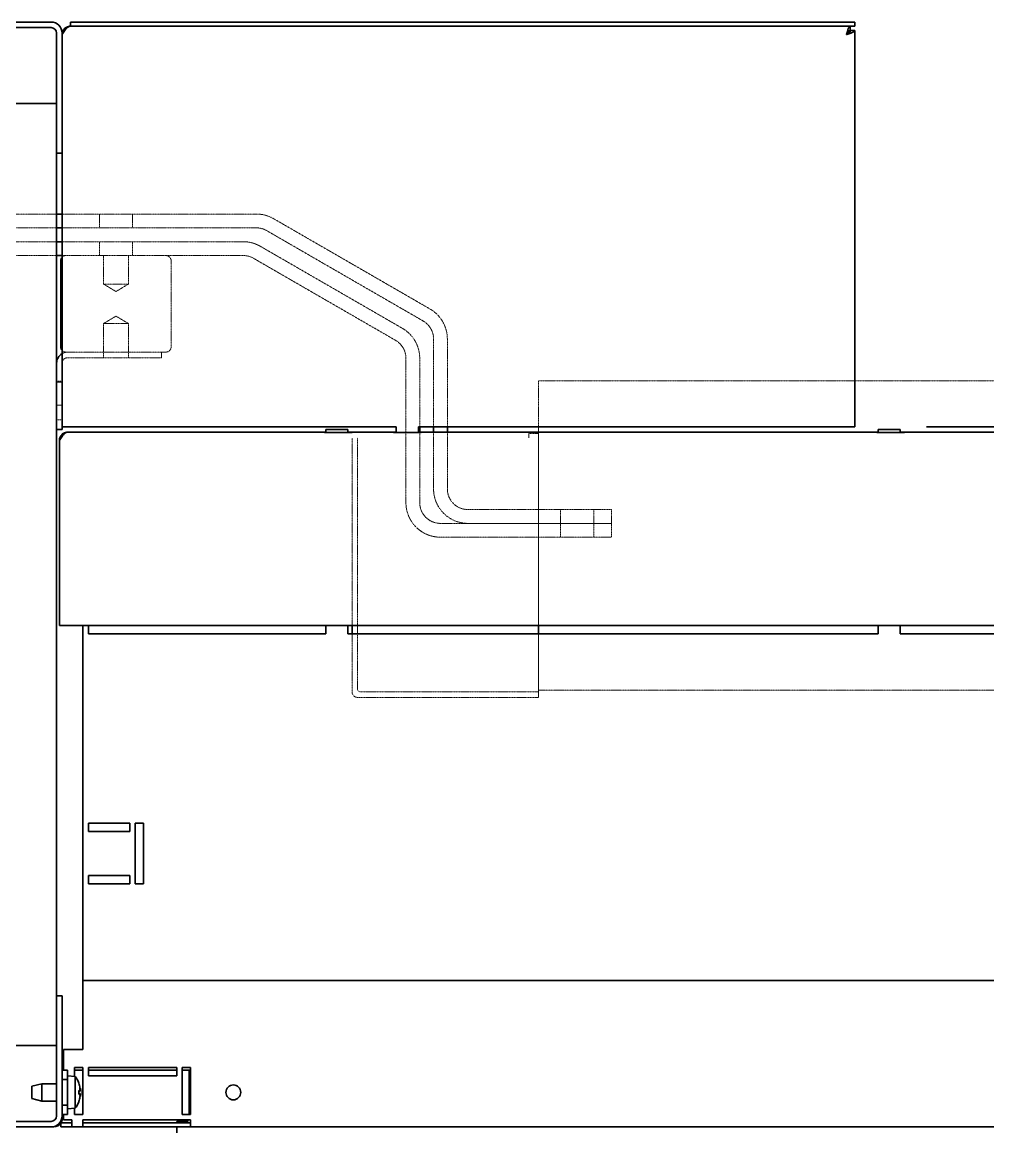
# Model space of a CAD drawing. Header units: millimetres. Extents: x -116965 to 323937, y 291661 to 566926.
# Drawn here: x -18355.2 to -18005.5, y 324983.4 to 325383.4 of the extents above; entities that cross this region are included whole.
import ezdxf

# ---------------------------------------------------------------- set-up
doc = ezdxf.new("R2010")
doc.units = ezdxf.units.MM
doc.linetypes.add('DASHED', pattern=[0.75, 0.5, -0.25])
doc.layers.add('Hidden Edges(Schneider)', color=7, linetype='DASHED', lineweight=18)
doc.layers.add('Visible Edges(Schneider)', color=7, linetype='Continuous', lineweight=35)

msp = doc.modelspace()

# ---------------------------------------------------------------- linework, layer by layer
at = {"layer": 'Hidden Edges(Schneider)', "ltscale": 0.131234}
for p, q in [((-18362.729567, 325313.919202), (-18342.729567, 325313.919202)), ((-18342.729567, 325308.919202), (-18362.729567, 325308.919202)), ((-18362.729567, 325303.919202), (-18342.729567, 325303.919202)), ((-18342.729567, 325298.919202), (-18362.729567, 325298.919202))]:
    msp.add_line(p, q, dxfattribs=at)
at = {"layer": 'Hidden Edges(Schneider)', "ltscale": 0.131857}
for p, q in [((-18340.729567, 325313.919202), (-18270.396862, 325313.919202)), ((-18270.396862, 325308.919202), (-18340.729567, 325308.919202))]:
    msp.add_line(p, q, dxfattribs=at)
at = {"layer": 'Hidden Edges(Schneider)', "ltscale": 0.025733}
for p, q in [((-18327.229567, 325308.919202), (-18327.229567, 325313.919202)), ((-18315.229567, 325308.919202), (-18315.229567, 325313.919202)), ((-18327.229567, 325298.919202), (-18327.229567, 325303.919202)), ((-18315.229567, 325298.919202), (-18315.229567, 325303.919202)), ((-18160.229567, 325206.919202), (-18160.229567, 325201.919202)), ((-18148.229567, 325206.919202), (-18148.229567, 325201.919202)), ((-18141.729567, 325206.919202), (-18141.729567, 325201.919202)), ((-18160.229567, 325201.919202), (-18160.229567, 325196.919202)), ((-18148.229567, 325201.919202), (-18148.229567, 325196.919202)), ((-18141.729567, 325201.919202), (-18141.729567, 325196.919202))]:
    msp.add_line(p, q, dxfattribs=at)
at = {"layer": 'Hidden Edges(Schneider)', "ltscale": 0.143118}
for p, q in [((-18264.146862, 325312.244519), (-18207.479567, 325279.527641)), ((-18209.979567, 325275.197514), (-18266.646862, 325307.914392))]:
    msp.add_line(p, q, dxfattribs=at)
at = {"layer": 'Hidden Edges(Schneider)', "ltscale": 0.143326}
msp.add_line((-18340.729567, 325303.919202), (-18275.20071, 325303.919202), dxfattribs=at)
at = {"layer": 'Hidden Edges(Schneider)', "ltscale": 0.129995}
for p, q in [((-18268.95071, 325302.244519), (-18217.479567, 325272.527641)), ((-18219.979567, 325268.197514), (-18271.45071, 325297.914392))]:
    msp.add_line(p, q, dxfattribs=at)
at = {"layer": 'Hidden Edges(Schneider)', "ltscale": 0.049242}
msp.add_line((-18331.179441, 325298.919202), (-18340.729567, 325298.919202), dxfattribs=at)
at = {"layer": 'Hidden Edges(Schneider)', "ltscale": 0.138351}
msp.add_line((-18331.179441, 325298.919202), (-18311.279692, 325298.919202), dxfattribs=at)
at = {"layer": 'Hidden Edges(Schneider)', "ltscale": 0.053365}
for p, q in [((-18325.729567, 325288.571202), (-18325.729567, 325298.919202)), ((-18316.729567, 325288.571202), (-18316.729567, 325298.919202)), ((-18325.729567, 325274.267202), (-18325.729567, 325263.919202)), ((-18316.729567, 325274.267202), (-18316.729567, 325263.919202))]:
    msp.add_line(p, q, dxfattribs=at)
at = {"layer": 'Hidden Edges(Schneider)', "ltscale": 0.157826}
msp.add_line((-18275.20071, 325298.919202), (-18311.279692, 325298.919202), dxfattribs=at)
at = {"layer": 'Hidden Edges(Schneider)', "ltscale": 0.135608}
for p, q in [((-18301.229567, 325265.919202), (-18301.229567, 325296.919202)), ((-18203.729567, 325201.919202), (-18141.729567, 325201.919202)), ((-18141.729567, 325196.919202), (-18203.729567, 325196.919202))]:
    msp.add_line(p, q, dxfattribs=at)
at = {"layer": 'Hidden Edges(Schneider)', "ltscale": 0.072942}
for p, q in [((-18316.729567, 325288.571202), (-18325.729567, 325288.571202)), ((-18325.729567, 325274.267202), (-18316.729567, 325274.267202))]:
    msp.add_line(p, q, dxfattribs=at)
at = {"layer": 'Hidden Edges(Schneider)', "ltscale": 0.027024}
for p, q in [((-18321.229567, 325285.867329), (-18325.729567, 325288.571202)), ((-18321.229567, 325285.867329), (-18316.729567, 325288.571202)), ((-18321.229567, 325276.971075), (-18325.729567, 325274.267202)), ((-18321.229567, 325276.971075), (-18316.729567, 325274.267202))]:
    msp.add_line(p, q, dxfattribs=at)
at = {"layer": 'Hidden Edges(Schneider)', "ltscale": 0.139034}
for p, q in [((-18206.229567, 325236.919202), (-18206.229567, 325268.702323)), ((-18201.229567, 325268.702323), (-18201.229567, 325236.919202))]:
    msp.add_line(p, q, dxfattribs=at)
at = {"layer": 'Hidden Edges(Schneider)', "ltscale": 0.021871}
msp.add_line((-18338.729567, 325263.919202), (-18339.229567, 325263.919202), dxfattribs=at)
at = {"layer": 'Hidden Edges(Schneider)', "ltscale": 0.122485}
for p, q in [((-18338.729567, 325263.919202), (-18310.729567, 325263.919202)), ((-18310.729567, 325261.919202), (-18338.729567, 325261.919202))]:
    msp.add_line(p, q, dxfattribs=at)
at = {"layer": 'Hidden Edges(Schneider)', "ltscale": 0.010233}
for p, q in [((-18325.779567, 325263.919202), (-18325.779567, 325261.919202)), ((-18316.679567, 325263.919202), (-18316.679567, 325261.919202)), ((-18304.729567, 325261.919202), (-18304.729567, 325263.919202)), ((-18342.729567, 325253.419202), (-18340.729567, 325253.419202)), ((-18340.729567, 325253.069202), (-18342.729567, 325253.069202)), ((-18340.729567, 325244.769202), (-18342.729567, 325244.769202)), ((-18342.729567, 325239.419202), (-18340.729567, 325239.419202))]:
    msp.add_line(p, q, dxfattribs=at)
at = {"layer": 'Hidden Edges(Schneider)', "ltscale": 0.048595}
for p, q in [((-18310.729567, 325263.919202), (-18304.729567, 325263.919202)), ((-18304.729567, 325261.919202), (-18310.729567, 325261.919202))]:
    msp.add_line(p, q, dxfattribs=at)
at = {"layer": 'Hidden Edges(Schneider)', "ltscale": 0.038136}
msp.add_line((-18303.229567, 325263.919202), (-18304.729567, 325263.919202), dxfattribs=at)
at = {"layer": 'Hidden Edges(Schneider)', "ltscale": 0.137226}
msp.add_line((-18216.229567, 325209.419202), (-18216.229567, 325261.702323), dxfattribs=at)
at = {"layer": 'Hidden Edges(Schneider)', "ltscale": 0.162619}
msp.add_line((-18211.229567, 325261.702323), (-18211.229567, 325236.919202), dxfattribs=at)
at = {"layer": 'Hidden Edges(Schneider)', "ltscale": 0.138889}
for p, q in [((-18168.229567, 325253.481374), (-17914.229567, 325253.481374)), ((-17914.229567, 325141.481374), (-18168.229567, 325141.481374))]:
    msp.add_line(p, q, dxfattribs=at)
at = {"layer": 'Hidden Edges(Schneider)', "ltscale": 0.146982}
msp.add_line((-18168.229567, 325141.481374), (-18168.229567, 325253.481374), dxfattribs=at)
at = {"layer": 'Hidden Edges(Schneider)', "ltscale": 0.148438}
msp.add_line((-18235.729567, 325232.785227), (-18235.729567, 325164.919202), dxfattribs=at)
at = {"layer": 'Hidden Edges(Schneider)', "ltscale": 0.149278}
msp.add_line((-18233.729567, 325141.919202), (-18233.729567, 325232.919202), dxfattribs=at)
at = {"layer": 'Hidden Edges(Schneider)', "ltscale": 0.167323}
msp.add_line((-18211.229567, 325234.919202), (-18211.229567, 325209.419202), dxfattribs=at)
at = {"layer": 'Hidden Edges(Schneider)', "ltscale": 0.134514}
for p, q in [((-18206.229567, 325214.419202), (-18206.229567, 325234.919202)), ((-18201.229567, 325234.919202), (-18201.229567, 325214.419202))]:
    msp.add_line(p, q, dxfattribs=at)
at = {"layer": 'Hidden Edges(Schneider)', "ltscale": 0.00765}
msp.add_line((-18171.729567, 325234.419202), (-18171.729567, 325232.919202), dxfattribs=at)
at = {"layer": 'Hidden Edges(Schneider)', "ltscale": 0.017983}
msp.add_line((-18171.729567, 325234.419202), (-18168.229567, 325234.419202), dxfattribs=at)
at = {"layer": 'Hidden Edges(Schneider)', "ltscale": 0.152012}
msp.add_line((-18168.229567, 325164.919202), (-18168.229567, 325234.419202), dxfattribs=at)
at = {"layer": 'Hidden Edges(Schneider)', "ltscale": 0.136483}
for p, q in [((-18193.729567, 325206.919202), (-18141.729567, 325206.919202)), ((-18141.729567, 325201.919202), (-18193.729567, 325201.919202))]:
    msp.add_line(p, q, dxfattribs=at)
at = {"layer": 'Hidden Edges(Schneider)', "ltscale": 0.137795}
for p, q in [((-18235.729567, 325161.919202), (-18235.729567, 325140.919202)), ((-18168.229567, 325140.919202), (-18168.229567, 325161.919202))]:
    msp.add_line(p, q, dxfattribs=at)
at = {"layer": 'Hidden Edges(Schneider)', "ltscale": 0.141076}
msp.add_line((-18168.229567, 325140.919202), (-18232.729567, 325140.919202), dxfattribs=at)
at = {"layer": 'Hidden Edges(Schneider)', "ltscale": 0.016132}
msp.add_line((-18168.229567, 325140.919202), (-18168.229567, 325138.919202), dxfattribs=at)
at = {"layer": 'Hidden Edges(Schneider)', "ltscale": 0.143263}
msp.add_line((-18233.729567, 325138.919202), (-18168.229567, 325138.919202), dxfattribs=at)
at = {"layer": 'Hidden Edges(Schneider)', "ltscale": 0.033716}
for centre in [(-18270.396862, 325301.419202), (-18275.20071, 325291.419202)]:
    msp.add_arc(centre, 12.5, 60, 90, dxfattribs=at)
at = {"layer": 'Hidden Edges(Schneider)', "ltscale": 0.020189}
for centre in [(-18270.396862, 325301.419202), (-18275.20071, 325291.419202)]:
    msp.add_arc(centre, 7.5, 60, 90, dxfattribs=at)
at = {"layer": 'Hidden Edges(Schneider)', "ltscale": 0.008663}
for centre, start, end in [((-18339.229567, 325296.919202), 90, 138.59037789), ((-18339.229567, 325265.919202), 221.40962211, 270)]:
    msp.add_arc(centre, 2, start, end, dxfattribs=at)
at = {"layer": 'Hidden Edges(Schneider)', "ltscale": 0.016132}
for centre, start, end in [((-18303.229567, 325296.919202), 0, 90), ((-18303.229567, 325265.919202), 270, 0), ((-18338.729567, 325259.919202), 90, 180), ((-18233.729567, 325140.919202), 180, 270)]:
    msp.add_arc(centre, 2, start, end, dxfattribs=at)
at = {"layer": 'Hidden Edges(Schneider)', "ltscale": 0.067532}
for centre in [(-18213.729567, 325268.702323), (-18223.729567, 325261.702323)]:
    msp.add_arc(centre, 12.5, 0, 60, dxfattribs=at)
at = {"layer": 'Hidden Edges(Schneider)', "ltscale": 0.040479}
for centre in [(-18213.729567, 325268.702323), (-18223.729567, 325261.702323)]:
    msp.add_arc(centre, 7.5, 0, 60, dxfattribs=at)
at = {"layer": 'Hidden Edges(Schneider)', "ltscale": 0.010721}
msp.add_arc((-18338.729567, 325259.919202), 4, 90, 120, dxfattribs=at)
at = {"layer": 'Hidden Edges(Schneider)', "ltscale": 0.128838}
for centre in [(-18193.729567, 325214.419202), (-18203.729567, 325209.419202)]:
    msp.add_arc(centre, 12.5, 180, 270, dxfattribs=at)
at = {"layer": 'Hidden Edges(Schneider)', "ltscale": 0.060768}
for centre in [(-18193.729567, 325214.419202), (-18203.729567, 325209.419202)]:
    msp.add_arc(centre, 7.5, 180, 270, dxfattribs=at)
at = {"layer": 'Hidden Edges(Schneider)', "ltscale": 0.008016}
msp.add_arc((-18232.729567, 325141.919202), 1, 180, 270, dxfattribs=at)
at = {"layer": 'Visible Edges(Schneider)'}
for p, q in [((-18386.729567, 325383.419202), (-18344.729567, 325383.419202)), ((-18344.729567, 325381.419202), (-18386.729567, 325381.419202)), ((-18337.729567, 325383.419202), (-18337.729567, 325381.919202)), ((-18337.729567, 325383.419202), (-18053.729567, 325383.419202)), ((-18337.729567, 325381.919202), (-18053.729567, 325381.919202)), ((-18055.329558, 325380.419206), (-18055.329558, 325381.919202)), ((-18055.229567, 325380.319202), (-18053.729567, 325380.319202)), ((-18053.729567, 325383.419202), (-18053.729567, 325381.919202)), ((-18053.729567, 325236.919202), (-18053.729567, 325380.319202)), ((-18342.729567, 325335.919202), (-18342.729567, 325379.419202)), ((-18340.729567, 325379.419202), (-18340.729567, 325335.919202)), ((-18346.729567, 325353.919202), (-18362.729567, 325353.919202)), ((-18342.729567, 325353.919202), (-18346.729567, 325353.919202)), ((-18340.729567, 325335.919202), (-18342.729567, 325335.919202)), ((-18342.729567, 325335.919202), (-18342.729567, 325030.919202)), ((-18340.729567, 325335.919202), (-18340.729567, 325236.919202)), ((-18342.729567, 325313.919202), (-18340.729567, 325313.919202)), ((-18340.729567, 325308.919202), (-18342.729567, 325308.919202)), ((-18342.729567, 325303.919202), (-18340.729567, 325303.919202)), ((-18340.729567, 325298.919202), (-18342.729567, 325298.919202)), ((-18341.229567, 325265.919202), (-18341.229567, 325296.919202)), ((-18219.729567, 325236.919202), (-18340.729567, 325236.919202)), ((-18340.729567, 325236.919202), (-18340.729567, 325235.919202)), ((-18219.729567, 325234.877242), (-18219.729567, 325236.919202)), ((-18211.729567, 325236.919202), (-18211.729567, 325234.877242)), ((-18056.729567, 325236.919202), (-18211.729567, 325236.919202)), ((-18211.229567, 325236.919202), (-18211.229567, 325234.919202)), ((-18206.229567, 325234.919202), (-18206.229567, 325236.919202)), ((-18201.229567, 325236.919202), (-18201.229567, 325234.919202)), ((-18053.729567, 325236.919202), (-18056.729567, 325236.919202)), ((-18027.729567, 325236.919202), (-18024.729567, 325236.919202)), ((-18024.729567, 325236.919202), (-17869.729567, 325236.919202)), ((-18340.729567, 325235.919202), (-18342.729567, 325235.919202)), ((-18338.729567, 325234.919202), (-18245.729567, 325234.919202)), ((-18245.729567, 325234.919202), (-18245.229567, 325234.919202)), ((-18245.729567, 325234.919202), (-18245.729567, 325234.877242)), ((-18235.729567, 325234.877242), (-18245.729567, 325234.877242)), ((-18245.229567, 325235.919202), (-18237.229567, 325235.919202)), ((-18245.229567, 325234.877242), (-18245.229567, 325235.919202)), ((-18237.229567, 325235.919202), (-18237.229567, 325234.877242)), ((-18237.229567, 325234.919202), (-18235.729567, 325234.919202)), ((-18235.729567, 325234.919202), (-18220.729567, 325234.919202)), ((-18235.729567, 325234.877242), (-18235.729567, 325234.919202)), ((-18220.729567, 325234.919202), (-18219.729567, 325234.919202)), ((-18220.729567, 325234.919202), (-18220.729567, 325234.877242)), ((-18210.729567, 325234.877242), (-18220.729567, 325234.877242)), ((-18211.729567, 325234.919202), (-18210.729567, 325234.919202)), ((-18210.729567, 325234.919202), (-18045.729567, 325234.919202)), ((-18210.729567, 325234.877242), (-18210.729567, 325234.919202)), ((-18045.729567, 325234.919202), (-18045.229567, 325234.919202)), ((-18045.729567, 325234.919202), (-18045.729567, 325234.877242)), ((-18035.729567, 325234.877242), (-18045.729567, 325234.877242)), ((-18045.229567, 325235.919202), (-18037.229567, 325235.919202)), ((-18045.229567, 325234.877242), (-18045.229567, 325235.919202)), ((-18037.229567, 325235.919202), (-18037.229567, 325234.877242)), ((-18037.229567, 325234.919202), (-18035.729567, 325234.919202)), ((-18035.729567, 325234.919202), (-17870.729567, 325234.919202)), ((-18035.729567, 325234.877242), (-18035.729567, 325234.919202)), ((-18341.729567, 325231.919202), (-18341.729567, 325164.919202)), ((-17739.729567, 325164.919202), (-18341.729567, 325164.919202)), ((-18333.229567, 325164.919202), (-18333.229567, 325037.419202)), ((-18331.229567, 325161.919202), (-18331.229567, 325164.919202)), ((-18245.229567, 325164.919202), (-18245.229567, 325161.919202)), ((-18237.229567, 325161.919202), (-18237.229567, 325164.919202)), ((-18235.729567, 325164.919202), (-18235.729567, 325161.919202)), ((-18168.229567, 325161.919202), (-18168.229567, 325164.919202)), ((-18045.229567, 325164.919202), (-18045.229567, 325161.919202)), ((-18037.229567, 325161.919202), (-18037.229567, 325164.919202)), ((-18245.229567, 325161.919202), (-18331.229567, 325161.919202)), ((-18045.229567, 325161.919202), (-18237.229567, 325161.919202)), ((-17845.229567, 325161.919202), (-18037.229567, 325161.919202)), ((-18331.229567, 325093.419202), (-18316.229567, 325093.419202)), ((-18331.229567, 325090.419202), (-18331.229567, 325093.419202)), ((-18316.229567, 325093.419202), (-18316.229567, 325090.419202)), ((-18314.229567, 325093.419202), (-18311.229567, 325093.419202)), ((-18314.229567, 325071.419202), (-18314.229567, 325093.419202)), ((-18311.229567, 325093.419202), (-18311.229567, 325071.419202)), ((-18316.229567, 325090.419202), (-18331.229567, 325090.419202)), ((-18331.229567, 325074.419202), (-18316.229567, 325074.419202)), ((-18331.229567, 325071.419202), (-18331.229567, 325074.419202)), ((-18316.229567, 325074.419202), (-18316.229567, 325071.419202)), ((-18316.229567, 325071.419202), (-18331.229567, 325071.419202)), ((-18311.229567, 325071.419202), (-18314.229567, 325071.419202)), ((-18333.229567, 325037.419202), (-18333.229567, 325036.419202)), ((-18333.229567, 325033.919202), (-18333.229567, 325036.419202)), ((-17749.229567, 325036.419202), (-18333.229567, 325036.419202)), ((-18333.229567, 325033.919202), (-18333.229567, 325011.419202)), ((-18342.729567, 324987.419202), (-18342.729567, 325030.919202)), ((-18342.729567, 325030.919202), (-18340.729567, 325030.919202)), ((-18340.729567, 325030.919202), (-18340.729567, 324987.419202)), ((-18346.729567, 325012.919202), (-18362.729567, 325012.919202)), ((-18342.729567, 325012.919202), (-18346.729567, 325012.919202)), ((-18340.229567, 325011.419202), (-18337.729567, 325011.419202)), ((-18340.229567, 325011.419202), (-18340.229567, 325004.919202)), ((-18337.729567, 325011.419202), (-18333.229567, 325011.419202)), ((-18340.229567, 325003.919202), (-18340.229567, 325004.919202)), ((-18340.179056, 325004.919202), (-18340.229567, 325004.919202)), ((-18340.179056, 325004.919202), (-18340.179056, 325003.919202)), ((-18336.229567, 325004.919202), (-18333.229567, 325004.919202)), ((-18336.229567, 325001.70048), (-18336.229567, 325004.919202)), ((-18333.229567, 325004.919202), (-18333.229567, 324987.919202)), ((-18331.229567, 325001.919202), (-18331.229567, 325004.919202)), ((-18331.229567, 325004.919202), (-18299.229567, 325004.919202)), ((-18299.229567, 325004.919202), (-18299.229567, 325001.919202)), ((-18297.229567, 324987.919202), (-18297.229567, 325004.919202)), ((-18297.229567, 325004.919202), (-18294.229567, 325004.919202)), ((-18294.229567, 325004.919202), (-18294.229567, 324987.919202)), ((-18338.729567, 325003.919202), (-18340.729567, 325003.919202)), ((-18340.729567, 325000.582891), (-18338.729567, 325000.582891)), ((-18338.729567, 325003.919202), (-18338.729567, 325000.582891)), ((-18335.953015, 325001.676285), (-18338.729567, 325001.919202)), ((-18338.729567, 325000.582891), (-18338.729567, 324991.255512)), ((-18336.229567, 325003.919202), (-18333.229567, 325003.919202)), ((-18335.953015, 325001.676285), (-18335.953015, 324990.162119)), ((-18331.229567, 325003.919202), (-18299.229567, 325003.919202)), ((-18299.229567, 325001.919202), (-18331.229567, 325001.919202)), ((-18297.229567, 325003.919202), (-18295.729567, 325003.919202)), ((-18294.749771, 325003.919202), (-18295.729567, 325003.919202)), ((-18294.229567, 325003.919202), (-18294.749771, 325003.919202)), ((-18294.729567, 325000.919202), (-18294.729567, 325003.912528)), ((-18294.729567, 325000.919202), (-18294.729567, 324990.919202)), ((-18351.729567, 324998.194202), (-18348.129567, 324999.069202)), ((-18351.729567, 324993.644202), (-18351.729567, 324998.194202)), ((-18348.129567, 324999.069202), (-18348.129567, 324992.769202)), ((-18342.729567, 324999.069202), (-18348.129567, 324999.069202)), ((-18334.703414, 324999.193736), (-18334.703414, 324999.208837)), ((-18334.703414, 324995.274278), (-18334.703414, 324996.564126)), ((-18334.263688, 324996.368396), (-18334.703414, 324996.329925)), ((-18334.23305, 324997.020339), (-18334.26173, 324997.01783)), ((-18351.729567, 324993.644202), (-18348.129567, 324992.769202)), ((-18342.729567, 324992.769202), (-18348.129567, 324992.769202)), ((-18334.263688, 324995.470008), (-18334.703414, 324995.508479)), ((-18334.703414, 324992.629567), (-18334.703414, 324992.644667)), ((-18334.23305, 324994.818064), (-18334.26173, 324994.820573)), ((-18338.729567, 324991.255512), (-18340.729567, 324991.255512)), ((-18338.729567, 324991.255512), (-18338.729567, 324987.919202)), ((-18335.953015, 324990.162119), (-18338.729567, 324989.919202)), ((-18336.229567, 324987.919202), (-18336.229567, 324990.137923)), ((-18294.729567, 324987.925876), (-18294.729567, 324990.919202)), ((-18386.729567, 324985.419202), (-18344.729567, 324985.419202)), ((-18341.229567, 324983.419202), (-18341.229567, 324984.919202)), ((-18341.229567, 324984.919202), (-18337.229567, 324984.919202)), ((-18340.729567, 324987.919202), (-18338.729567, 324987.919202)), ((-18340.729567, 324986.419202), (-18340.729567, 324987.419202)), ((-18340.229567, 324987.919202), (-18340.229567, 324985.919202)), ((-18340.229567, 324985.919202), (-18337.729567, 324985.919202)), ((-18337.729567, 324985.919202), (-18337.229567, 324985.919202)), ((-18337.229567, 324983.419202), (-18337.229567, 324985.919202)), ((-18333.229567, 324987.919202), (-18336.229567, 324987.919202)), ((-18294.229567, 324985.919202), (-18333.229567, 324985.919202)), ((-18333.229567, 324985.919202), (-18333.229567, 324983.419202)), ((-18333.229567, 324984.919202), (-18294.229567, 324984.919202)), ((-18295.229567, 324985.419202), (-18299.229567, 324985.419202)), ((-18299.229567, 324985.419202), (-18299.229567, 324984.919202)), ((-18294.229567, 324987.919202), (-18297.229567, 324987.919202)), ((-18295.229567, 324985.919202), (-18295.229567, 324985.419202)), ((-18294.229567, 324983.419202), (-18294.229567, 324985.919202)), ((-18344.729567, 324983.419202), (-18386.729567, 324983.419202)), ((-18344.729567, 324983.419202), (-18343.729567, 324983.419202)), ((-18337.229567, 324983.419202), (-18341.229567, 324983.419202)), ((-18333.229567, 324983.419202), (-18337.229567, 324983.419202)), ((-18294.229567, 324983.419202), (-18333.229567, 324983.419202)), ((-18299.229567, 324983.419202), (-18299.229567, 324978.419202)), ((-17790.729567, 324983.419202), (-18294.229567, 324983.419202))]:
    msp.add_line(p, q, dxfattribs=at)
at = {"layer": 'Visible Edges(Schneider)', "flags": 128}
for points in [[(-18340.729567, 325378.9192), (-18340.604285, 325379.115848), (-18340.479111, 325379.311484), (-18340.353905, 325379.50549), (-18340.22861, 325379.697112), (-18340.103623, 325379.884919), (-18339.97891, 325380.068196), (-18339.854336, 325380.24639), (-18339.72977, 325380.418929), (-18339.605078, 325380.58525), (-18339.480128, 325380.74479), (-18339.354867, 325380.896882), (-18339.229859, 325381.040191), (-18339.105132, 325381.174134), (-18338.980553, 325381.298312), (-18338.85599, 325381.412372), (-18338.731309, 325381.515912), (-18338.606379, 325381.608561), (-18338.481108, 325381.68991), (-18338.35586, 325381.759337), (-18338.230645, 325381.816539), (-18338.105332, 325381.861323), (-18337.980067, 325381.893434), (-18337.854859, 325381.912745), (-18337.729567, 325381.919202)], [(-18337.729567, 325381.919202), (-18337.926127, 325381.912755), (-18338.121729, 325381.893462), (-18338.31574, 325381.861381), (-18338.507144, 325381.816682), (-18338.694778, 325381.75969), (-18338.87806, 325381.690654), (-18339.056409, 325381.60983), (-18339.229247, 325381.517466), (-18339.395994, 325381.413802), (-18339.555824, 325381.299285), (-18339.707476, 325381.17483), (-18339.850464, 325381.040944), (-18339.984352, 325380.898074), (-18340.108709, 325380.746678), (-18340.2231, 325380.587224), (-18340.32703, 325380.420264), (-18340.419711, 325380.247029), (-18340.500803, 325380.068225), (-18340.57005, 325379.884423), (-18340.627188, 325379.696244), (-18340.671848, 325379.504851), (-18340.703855, 325379.311131), (-18340.723124, 325379.115704), (-18340.729567, 325378.9192)], [(-18055.329558, 325381.919202), (-18055.387999, 325381.912755), (-18055.446402, 325381.893462), (-18055.504843, 325381.861381), (-18055.563246, 325381.816682), (-18055.621515, 325381.75969), (-18055.679709, 325381.690654), (-18055.737883, 325381.60983), (-18055.796114, 325381.517466), (-18055.85446, 325381.413802), (-18055.912882, 325381.299285), (-18055.97119, 325381.17483), (-18056.029383, 325381.040944), (-18056.087576, 325380.898074), (-18056.145788, 325380.746678), (-18056.204096, 325380.587224), (-18056.262537, 325380.420264), (-18056.320921, 325380.247029), (-18056.379248, 325380.068225), (-18056.437613, 325379.884423), (-18056.496054, 325379.696244), (-18056.554457, 325379.504851), (-18056.612803, 325379.311131), (-18056.671148, 325379.115704), (-18056.72957, 325378.9192)], [(-18056.72957, 325378.9192), (-18056.671129, 325379.017476), (-18056.612841, 325379.115075), (-18056.554648, 325379.211692), (-18056.496492, 325379.307012), (-18056.438299, 325379.400739), (-18056.380011, 325379.492549), (-18056.32155, 325379.582147), (-18056.263128, 325379.668864), (-18056.204859, 325379.752149), (-18056.146666, 325379.831761), (-18056.088511, 325379.907454), (-18056.030298, 325379.97899), (-18055.97201, 325380.046109), (-18055.91355, 325380.108575), (-18055.855089, 325380.16591), (-18055.796743, 325380.217818), (-18055.738398, 325380.264138), (-18055.680033, 325380.304727), (-18055.621554, 325380.339421), (-18055.563093, 325380.368003), (-18055.504728, 325380.390328), (-18055.446402, 325380.406331), (-18055.388037, 325380.415973), (-18055.329558, 325380.419206)], [(-18056.72957, 325378.9192), (-18056.532999, 325378.977641), (-18056.337401, 325379.036044), (-18056.143385, 325379.094476), (-18055.951983, 325379.152879), (-18055.764357, 325379.211148), (-18055.58108, 325379.269341), (-18055.402723, 325379.327525), (-18055.229879, 325379.385756), (-18055.063139, 325379.444102), (-18054.903303, 325379.502524), (-18054.75165, 325379.560822), (-18054.608675, 325379.619025), (-18054.474779, 325379.677209), (-18054.35042, 325379.735421), (-18054.236036, 325379.793738), (-18054.132105, 325379.85217), (-18054.039427, 325379.910554), (-18053.958326, 325379.96889), (-18053.88909, 325380.027255), (-18053.831946, 325380.085687), (-18053.787294, 325380.14409), (-18053.75527, 325380.202426), (-18053.736006, 325380.260781), (-18053.729559, 325380.319203)], [(-18055.229574, 325380.319203), (-18055.232798, 325380.260762), (-18055.242411, 325380.202483), (-18055.258356, 325380.14429), (-18055.280577, 325380.086125), (-18055.308958, 325380.027932), (-18055.343462, 325379.969634), (-18055.384012, 325379.911193), (-18055.430342, 325379.852771), (-18055.482088, 325379.794492), (-18055.539099, 325379.736299), (-18055.601145, 325379.678143), (-18055.668036, 325379.619941), (-18055.73958, 325379.561633), (-18055.815569, 325379.503173), (-18055.895468, 325379.444732), (-18055.978838, 325379.386367), (-18056.065374, 325379.328031), (-18056.154829, 325379.269666), (-18056.246897, 325379.211186), (-18056.341024, 325379.152736), (-18056.436659, 325379.094371), (-18056.533495, 325379.036035), (-18056.631247, 325378.97767), (-18056.72957, 325378.9192)], [(-18341.729574, 325231.919208), (-18341.723127, 325232.11576), (-18341.703863, 325232.311044), (-18341.671934, 325232.504449), (-18341.627417, 325232.695346), (-18341.570501, 325232.883124), (-18341.501265, 325233.067155), (-18341.42005, 325233.246303), (-18341.327543, 325233.419375), (-18341.224012, 325233.585849), (-18341.109877, 325233.745189), (-18340.985403, 325233.896871), (-18340.85105, 325234.04037), (-18340.707464, 325234.174848), (-18340.555716, 325234.29935), (-18340.396376, 325234.413543), (-18340.229941, 325234.517064), (-18340.056944, 325234.60957), (-18339.87792, 325234.690719), (-18339.693785, 325234.760032), (-18339.505911, 325234.817014), (-18339.314909, 325234.861541), (-18339.121466, 325234.893498), (-18338.926115, 325234.912753), (-18338.729582, 325234.9192)], [(-18338.729582, 325234.9192), (-18338.854857, 325234.912753), (-18338.980017, 325234.893441), (-18339.105215, 325234.86136), (-18339.230528, 325234.816594), (-18339.355497, 325234.759517), (-18339.480238, 325234.690452), (-18339.604788, 325234.609656), (-18339.729376, 325234.517436), (-18339.85404, 325234.414058), (-18339.97901, 325234.299798), (-18340.104284, 325234.175038), (-18340.229292, 325234.040856), (-18340.353994, 325233.89791), (-18340.478582, 325233.746715), (-18340.603132, 325233.587766), (-18340.727835, 325233.421569), (-18340.852766, 325233.24862), (-18340.978041, 325233.069491), (-18341.103277, 325232.885442), (-18341.228476, 325232.697291), (-18341.353788, 325232.50565), (-18341.479063, 325232.311559), (-18341.604261, 325232.115865), (-18341.729574, 325231.919208)], [(-18294.74977, 325003.919204), (-18294.748096, 325003.919194), (-18294.746496, 325003.919156), (-18294.74497, 325003.919099), (-18294.743518, 325003.919013), (-18294.74214, 325003.918908), (-18294.740836, 325003.918775), (-18294.739604, 325003.918622), (-18294.738445, 325003.918441), (-18294.737358, 325003.91824), (-18294.736344, 325003.918021), (-18294.735403, 325003.917773), (-18294.734532, 325003.917497), (-18294.733734, 325003.917211), (-18294.733004, 325003.916896), (-18294.732349, 325003.916552), (-18294.73176, 325003.9162), (-18294.731245, 325003.915818), (-18294.730796, 325003.915408), (-18294.73042, 325003.914988), (-18294.730112, 325003.91454), (-18294.729874, 325003.914063), (-18294.729702, 325003.913577), (-18294.7296, 325003.913062), (-18294.729566, 325003.912528)], [(-18334.720245, 324996.576455), (-18334.71895, 324996.576026), (-18334.717699, 324996.575587), (-18334.716495, 324996.575129), (-18334.715337, 324996.574672), (-18334.714228, 324996.574195), (-18334.713167, 324996.573718), (-18334.712156, 324996.573222), (-18334.711196, 324996.572726), (-18334.710286, 324996.572221), (-18334.709429, 324996.571706), (-18334.708626, 324996.571191), (-18334.707876, 324996.570666), (-18334.707181, 324996.570132), (-18334.706542, 324996.569598), (-18334.70596, 324996.569064), (-18334.705434, 324996.56852), (-18334.704968, 324996.567977), (-18334.704561, 324996.567433), (-18334.704214, 324996.56688), (-18334.703929, 324996.566327), (-18334.703705, 324996.565783), (-18334.703544, 324996.56523), (-18334.703446, 324996.564677), (-18334.703414, 324996.564124)], [(-18334.274842, 324997.556003), (-18334.269063, 324997.521689), (-18334.263385, 324997.486508), (-18334.257874, 324997.450822), (-18334.252598, 324997.41503), (-18334.247625, 324997.379497), (-18334.243017, 324997.344602), (-18334.238813, 324997.31067), (-18334.235036, 324997.277997), (-18334.231711, 324997.246888), (-18334.228865, 324997.217648), (-18334.226496, 324997.190288), (-18334.224542, 324997.16409), (-18334.223029, 324997.139304), (-18334.221987, 324997.116254), (-18334.221449, 324997.095292), (-18334.221445, 324997.076734), (-18334.221973, 324997.060769), (-18334.223002, 324997.047418), (-18334.224501, 324997.036746), (-18334.226438, 324997.028773), (-18334.228796, 324997.023499), (-18334.231631, 324997.020762), (-18334.234944, 324997.02061), (-18334.238719, 324997.023185)], [(-18334.238719, 324996.895087), (-18334.235027, 324996.859925), (-18334.231798, 324996.825259), (-18334.228953, 324996.790193), (-18334.226503, 324996.754754), (-18334.224488, 324996.719344), (-18334.22295, 324996.684392), (-18334.221929, 324996.650289), (-18334.221445, 324996.617396), (-18334.221479, 324996.586011), (-18334.22201, 324996.55639), (-18334.223014, 324996.528829), (-18334.224472, 324996.503566), (-18334.226419, 324996.48002), (-18334.228863, 324996.458085), (-18334.23179, 324996.438048), (-18334.235183, 324996.420205), (-18334.239027, 324996.404841), (-18334.243295, 324996.392167), (-18334.247927, 324996.38222), (-18334.25286, 324996.374963), (-18334.258027, 324996.370366), (-18334.263364, 324996.36843), (-18334.268939, 324996.36906), (-18334.274842, 324996.372273)], [(-18334.703414, 324995.27428), (-18334.703446, 324995.273726), (-18334.703544, 324995.273173), (-18334.703705, 324995.27262), (-18334.703929, 324995.272077), (-18334.704214, 324995.271523), (-18334.704561, 324995.27097), (-18334.704968, 324995.270427), (-18334.705434, 324995.269883), (-18334.70596, 324995.26934), (-18334.706542, 324995.268805), (-18334.707181, 324995.268271), (-18334.707876, 324995.267737), (-18334.708626, 324995.267213), (-18334.709429, 324995.266698), (-18334.710286, 324995.266183), (-18334.711196, 324995.265677), (-18334.712156, 324995.265181), (-18334.713167, 324995.264686), (-18334.714228, 324995.264209), (-18334.715337, 324995.263732), (-18334.716495, 324995.263274), (-18334.717699, 324995.262816), (-18334.71895, 324995.262378), (-18334.720245, 324995.261949)], [(-18334.274842, 324995.46613), (-18334.269063, 324995.469258), (-18334.263385, 324995.469859), (-18334.257874, 324995.467866), (-18334.252598, 324995.463193), (-18334.247625, 324995.455773), (-18334.243017, 324995.44554), (-18334.238813, 324995.432666), (-18334.235036, 324995.417388), (-18334.231711, 324995.399936), (-18334.228865, 324995.380567), (-18334.226496, 324995.35929), (-18334.224542, 324995.335544), (-18334.223029, 324995.309489), (-18334.221987, 324995.281356), (-18334.221449, 324995.251363), (-18334.221445, 324995.219758), (-18334.221973, 324995.186856), (-18334.223002, 324995.153058), (-18334.224501, 324995.118773), (-18334.226438, 324995.084403), (-18334.228796, 324995.050157), (-18334.231631, 324995.01509), (-18334.234944, 324994.979346), (-18334.238719, 324994.943316)], [(-18334.238719, 324994.815219), (-18334.235029, 324994.817775), (-18334.2318, 324994.817737), (-18334.228953, 324994.815047), (-18334.226502, 324994.809668), (-18334.224487, 324994.801572), (-18334.222949, 324994.790748), (-18334.221929, 324994.777167), (-18334.221445, 324994.760936), (-18334.221479, 324994.74232), (-18334.222009, 324994.721635), (-18334.223013, 324994.699166), (-18334.224471, 324994.675181), (-18334.226418, 324994.649146), (-18334.228862, 324994.620927), (-18334.231789, 324994.590791), (-18334.235182, 324994.559024), (-18334.239025, 324994.525884), (-18334.243293, 324994.491675), (-18334.247926, 324994.45678), (-18334.252859, 324994.421599), (-18334.258027, 324994.386523), (-18334.263364, 324994.351962), (-18334.268939, 324994.317439), (-18334.274842, 324994.282401)], [(-18294.729566, 324987.925876), (-18294.7296, 324987.925342), (-18294.729702, 324987.924827), (-18294.729874, 324987.92434), (-18294.730112, 324987.923863), (-18294.73042, 324987.923415), (-18294.730796, 324987.922996), (-18294.731245, 324987.922585), (-18294.73176, 324987.922204), (-18294.732349, 324987.921851), (-18294.733004, 324987.921508), (-18294.733734, 324987.921193), (-18294.734532, 324987.920907), (-18294.735403, 324987.92063), (-18294.736344, 324987.920392), (-18294.737358, 324987.920163), (-18294.738445, 324987.919963), (-18294.739604, 324987.919782), (-18294.740836, 324987.919629), (-18294.74214, 324987.919505), (-18294.743518, 324987.919391), (-18294.74497, 324987.919314), (-18294.746496, 324987.919248), (-18294.748096, 324987.919209), (-18294.74977, 324987.9192)]]:
    msp.add_lwpolyline(points, dxfattribs=at)
at = {"layer": 'Visible Edges(Schneider)'}
msp.add_circle((-18278.729567, 324995.919202), 2.7, dxfattribs=at)
for centre, radius, start, end in [((-18344.729567, 325379.419202), 4, 0, 90), ((-18344.729567, 325379.419202), 2, 0, 90), ((-18339.229567, 325296.919202), 2, 138.59037789, 180), ((-18339.229567, 325265.919202), 2, 180, 221.40962211), ((-18338.729567, 325259.919202), 4, 120, 180), ((-18344.129567, 324995.919202), 10, 19.79033099, 35.14925159), ((-18334.987414, 324999.208837), 0.284, 0, 19.79033099), ((-18328.229567, 324995.919202), 5.25, 162.24720984, 197.75279016), ((-18344.129567, 324995.919202), 10, 324.85074841, 340.20966901), ((-18334.987414, 324992.629567), 0.284, 340.20966901, 0), ((-18344.729567, 324987.419202), 4, 270, 0), ((-18344.729567, 324987.419202), 2, 270, 0), ((-18343.729567, 324986.419202), 3, 270, 326.44269024), ((-18343.729567, 324986.419202), 3, 330, 0)]:
    msp.add_arc(centre, radius, start, end, dxfattribs=at)
for centre, major_axis, ratio, start_param, end_param in [((-18344.073307, 324996.011217), (8.513859, -5.205528), 0.9859433415, 0.7121366806, 0.8881684008), ((-18344.073307, 324995.282764), (9.940381, 0.878713), 0.142546848, 0.1570432502, 0.3330749703), ((-18341.746556, 324998.596631), (-6.566875, 5.844759), 0.6590973009, 3.8388311525, 3.8976893566), ((-18341.746556, 324992.777931), (7.00389, 5.313245), 0.5617746416, 6.0470390891, 6.1058972938), ((-18333.672596, 324997.440156), (-0.717846, -0.355425), 0.304044248, 0.4715323901, 0.5269459018), ((-18344.073307, 324996.55564), (9.940381, -0.878713), 0.142546848, 5.9501103368, 6.126142057), ((-18344.073307, 324995.827186), (-8.513859, -5.205528), 0.9859433415, 2.2534242528, 2.429455973), ((-18341.746556, 324993.241772), (6.566875, 5.844759), 0.6590973009, 5.5270886041, 5.5859468088), ((-18341.746556, 324999.060473), (7.00389, -5.313245), 0.5617746416, 0.1772880134, 0.2361462172), ((-18333.672596, 324994.398248), (0.717846, -0.355425), 0.304044248, 2.6146467677, 2.6700602635)]:
    msp.add_ellipse(centre, major_axis=major_axis, ratio=ratio, start_param=start_param, end_param=end_param, dxfattribs=at)

doc.saveas('drawing.dxf')
